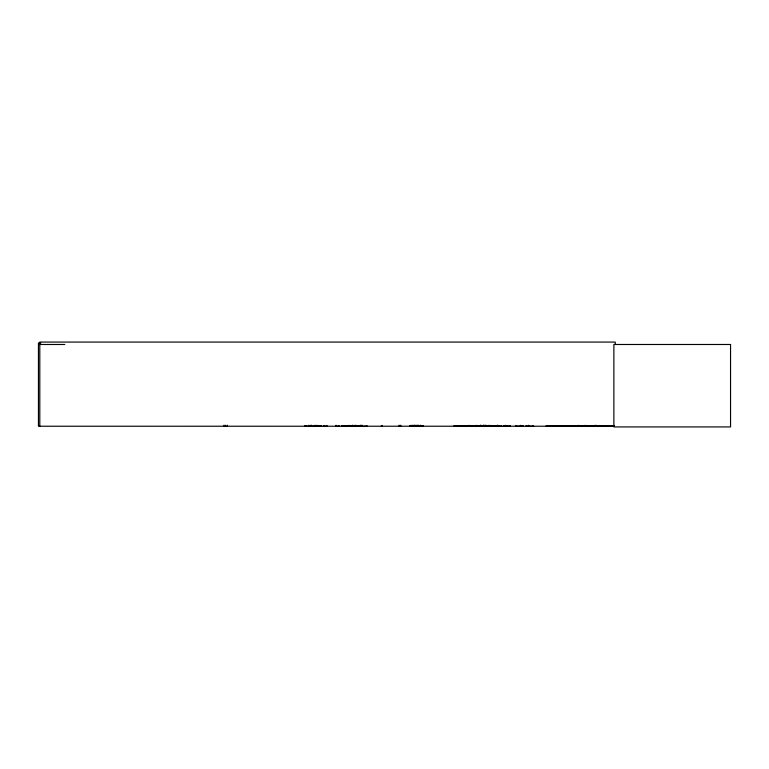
<?xml version="1.0" encoding="UTF-8"?>
<svg xmlns="http://www.w3.org/2000/svg" width="769" height="769" viewBox="0 0 769 769"><rect width="100%" height="100%" fill="white"/><g stroke="black" fill="none" stroke-linecap="round" stroke-linejoin="round"><path stroke-width="1.15" d="M309.032 426.209L309.042 425.555M321.404 426.209L321.404 425.555M409.685 426.237L409.685 425.555L409.771 426.237L423.45 426.209L423.44 425.555M411.069 426.209L411.079 425.555M304.591 426.237L321.596 426.17M351.952 426.151L351.904 425.555L352.029 426.151M352.317 426.132L352.337 425.382M492.314 426.209L492.439 425.555M485.268 426.064L485.095 425.613M489.161 426.151L489.19 425.555M308.802 426.132L308.763 425.382M415.193 426.237L415.375 425.555M415.846 426.132L415.798 425.382M310.551 426.151L310.551 425.382M463.976 426.151L464.043 425.613M515.441 426.151L522.853 426.151M323.307 426.151L326.623 426.151M323.759 426.151L323.836 425.613M479.779 426.151L479.866 425.613M40.853 342.936L38.45 342.936L38.45 426.237L614.085 426.218L552.017 426.189M38.45 344.483L64.827 344.483M341.474 425.699L356.874 425.699M454.171 425.699L487.719 425.699M552.027 425.699L580.614 425.699M614.085 425.69L584.152 425.69L584.152 426.237M341.446 425.901L356.903 425.92M454.143 425.92L487.748 425.901M551.998 425.901L580.643 425.92M584.152 425.939L614.085 425.939M339.485 426.209L336.12 426.151L336.101 425.382M341.455 426.189L367.092 426.209M454.152 426.189L501.946 426.209M503.551 425.613L510.472 426.209M533.724 426.209L526.265 426.151M485.556 426.151L485.624 425.555M492.852 426.151L492.891 425.555M321.106 426.151L321.019 425.613M497.543 426.237L497.389 425.382M497.062 426.151L496.985 425.613M510.03 426.151L509.953 425.613M481.98 426.151L482.096 425.555M481.625 426.151L481.557 425.613M361.324 426.151L361.257 425.613M352.635 426.151L352.567 425.613L352.51 426.237M366.726 426.151L366.669 425.613M357.931 426.151L357.873 425.613L357.806 426.237M590.554 426.151L590.496 425.613L590.438 426.237M417.221 426.064L417.461 425.382M414.847 426.209L414.895 425.555M615.229 344.483L615.229 342.07L39.805 342.07L39.805 426.237M602.089 425.555L602.089 426.237M601.396 425.555L601.396 426.237M596.119 425.382L596.119 426.237M595.696 425.382L595.696 426.237M595.427 425.382L595.427 426.237M594.995 425.382L594.995 426.237M589.727 425.555L589.727 426.237M589.025 425.555L589.025 426.237M585.199 425.382L585.199 426.237M584.892 425.382L584.892 426.237M581.816 425.555L581.816 426.237M581.575 425.555L581.575 426.237M578.49 425.382L578.49 426.237M578.182 425.382L578.182 426.237M572.953 425.555L572.953 426.237M554.689 425.555L554.689 426.237M554.17 425.555L554.17 426.237M554.093 425.555L554.093 426.237M553.584 425.555L553.497 426.237M553.055 425.555L553.055 426.237M552.767 425.555L552.767 426.237M552.565 425.555L552.555 426.237M552.219 425.555L552.219 426.237M552.084 425.555L552.084 426.237M551.882 425.555L551.882 426.237M551.642 425.555L551.642 426.237M551.527 425.555L551.527 426.237M550.864 425.555L550.864 426.237M550.431 425.555L550.431 426.237M550.229 425.555L550.229 426.237M549.691 425.555L549.691 426.237M549.345 425.555L549.345 426.237M549.191 425.555L549.229 426.237M549.056 425.555L549.066 426.237M548.97 425.555L548.97 426.237M548.653 425.555L548.518 426.237M548.364 425.555L548.364 426.237M548.259 425.555L548.259 426.237M548.162 425.555L548.162 426.237M547.864 425.555L547.864 426.237M547.076 425.555L547.076 426.237M546.221 425.555L546.221 426.237M533.167 425.555L533.167 426.237M528.639 425.382L528.639 426.237M528.39 425.382L528.39 426.237M526.121 425.555L526.121 426.237M522.997 425.555L522.997 426.237M520.728 425.382L520.728 426.237M520.488 425.382L520.488 426.237M515.961 425.555L515.961 426.237M509.885 425.555L509.885 426.237M505.618 425.382L505.618 426.237M505.396 425.382L505.396 426.237M503.474 425.555L503.474 426.237M501.301 425.555L501.301 426.237M499.302 425.555L499.302 426.237M497.899 425.382L497.899 426.237M497.745 425.382L497.745 426.237M497.168 425.382L497.168 426.237M496.899 425.555L496.899 426.237M494.813 425.555L494.813 426.237M494.525 425.555L494.525 426.237M493.746 425.555L493.746 426.237M492.689 425.555L492.689 426.237M492.006 425.555L492.006 426.237M491.852 425.555L491.852 426.237M491.631 425.555L491.631 426.237M491.055 425.555L490.987 426.237M490.709 425.555L490.709 426.237M490.42 425.555L490.353 426.237M490.228 425.555L490.228 426.237M490.132 425.382L490.122 426.237M490.016 425.555L490.016 426.237M489.843 425.555L489.747 426.237M489.353 425.555L489.344 426.237M488.911 425.382L488.911 426.237M488.757 425.382L488.805 426.237M488.488 425.555L488.488 426.237M488.286 425.555L488.325 426.237M487.988 425.555L487.988 426.237M487.892 425.555L487.892 426.237M487.69 425.555L487.69 426.237M486.517 425.555L486.517 426.237L486.469 425.382M486.037 425.382L486.104 426.237M485.97 425.555L485.97 426.237M485.845 425.555L485.845 426.237M485.277 425.209L485.326 426.237M484.931 425.555L485.008 426.237M484.537 425.555L484.537 426.237M484.076 425.209L484.076 426.237M483.682 425.555L483.682 426.237L483.595 425.382M483.249 425.209L483.249 426.237M482.173 425.555L482.173 426.237M481.49 425.555L481.49 426.237M480.836 425.209L480.836 426.237M480.587 425.382L480.587 426.237M480.529 425.382L480.529 426.237M480.067 425.555L480.067 426.237M478.433 425.555L478.433 426.237M476.684 425.382L476.684 426.237M476.415 425.382L476.415 426.237M473.762 425.555L473.762 426.237M471.839 425.555L471.839 426.237M469.177 425.382L469.177 426.237M468.907 425.382L468.907 426.237M464.111 425.555L464.111 426.237M420.307 425.209L420.307 426.237M420.124 425.382L420.124 426.237M418.788 425.555L418.788 426.237M418.605 425.209L418.634 426.237M417.288 425.382L417.298 426.237M417.211 425.555L417.134 426.237M417.086 425.209L417.048 426.237M416.096 425.382L416.067 426.237M415.875 425.555L415.962 426.237M415.664 425.382L415.664 426.237M414.683 425.209L414.722 426.237M414.501 425.555L414.462 426.237M414.241 425.555L414.241 426.237M413.876 425.209L413.876 426.237M413.539 425.555L413.539 426.237M412.674 425.209L412.674 426.237M412.107 425.555L412.107 426.237M410.973 425.209L410.925 426.237M400.793 425.209L400.793 426.237M399.101 425.209L399.101 426.237M382.058 425.382L382.058 426.237M381.357 425.555L381.395 426.237M366.611 425.555L366.611 426.237M362.007 425.209L362.007 426.237M361.401 425.382L361.401 426.237M361.094 425.382L361.199 426.237M360.594 425.555L360.594 426.237M360.305 425.209L360.305 426.237M356.028 425.382L356.028 426.237M355.72 425.382L355.72 426.237M355.422 425.382L355.422 426.237M355.115 425.382L355.115 426.237M352.798 425.209L352.798 426.237M349.184 425.382L349.184 426.237M348.876 425.382L348.876 426.237M343.705 425.555L343.705 426.237M338.821 425.555L338.821 426.237M335.995 425.382L335.947 426.237M326.787 425.555L326.787 426.237M326.642 425.382L326.738 426.237M323.922 425.555L323.922 426.237M320.942 425.555L320.942 426.237M319.789 425.555L319.789 426.237M318.116 425.382L318.222 426.237M318.078 425.555L318.078 426.237M316.511 425.382L316.511 426.237M316.203 425.382L316.203 426.237M315.444 425.382L315.434 426.237M315.021 425.382L315.002 426.237M313.771 425.555L313.771 426.237M311.58 425.209L311.58 426.237M310.993 425.555L310.993 426.237M310.253 425.382L310.253 426.237M308.859 425.382L308.907 426.237M306.043 425.555L306.043 426.237M305.082 425.555L305.082 426.237M227.413 425.209L227.413 426.237M225.711 425.209L225.711 426.237M224.01 425.209L224.01 426.237M730.55 344.483L613.873 344.483L613.873 426.93L730.55 426.93L730.55 344.483M554.439 426.237L554.439 425.555L554.401 426.237M489.536 426.237L489.536 425.555L489.497 426.237M422.143 426.237L422.133 425.555L422.056 426.237M351 426.237L351 425.555L350.924 426.237"/></g></svg>
